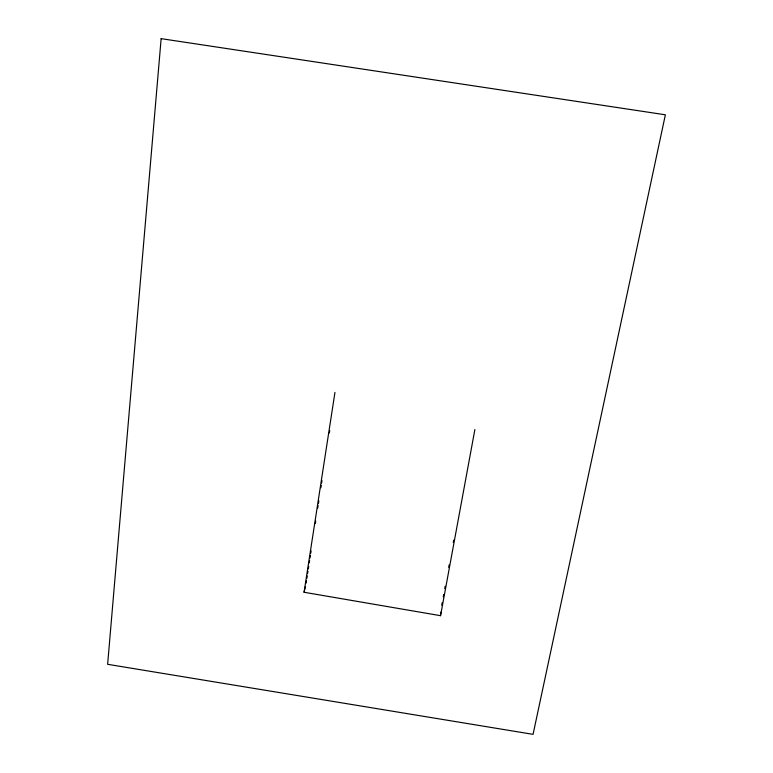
<?xml version="1.0" encoding="UTF-8"?>
<svg xmlns="http://www.w3.org/2000/svg" width="773" height="773" viewBox="0 0 773 773"><rect width="100%" height="100%" fill="white"/><g stroke="black" fill="none" stroke-linecap="round" stroke-linejoin="round"><path stroke-width="1.16" d="M334.96 392.423L304.06 592.263L440.542 615.685L440.803 612.187M306.127 583.103L306.495 580.716M306.871 578.33L307.239 575.953M307.606 573.566L307.973 571.179M308.34 568.802L308.707 566.416M309.268 562.841L309.635 560.454M310.002 558.077L310.369 555.69M310.736 553.304L311.113 550.927M315.355 523.514L315.722 521.137M317.751 508.025L318.118 505.639M318.486 503.262L318.853 500.875M320.882 487.773L321.249 485.386M321.626 482.999L321.993 480.622M329.366 432.957L329.733 430.571M441.712 605.143L442.146 602.785M443.238 596.872L443.673 594.505M444.765 588.591L445.2 586.234M448.688 567.314L449.123 564.957M453.258 542.491L453.693 540.124M440.542 615.685L474.883 429.537M304.06 592.263L305.48 586.61M161.142 38.65L107.631 664.307L533.061 734.35L665.369 114.791L161.142 38.65"/></g></svg>
